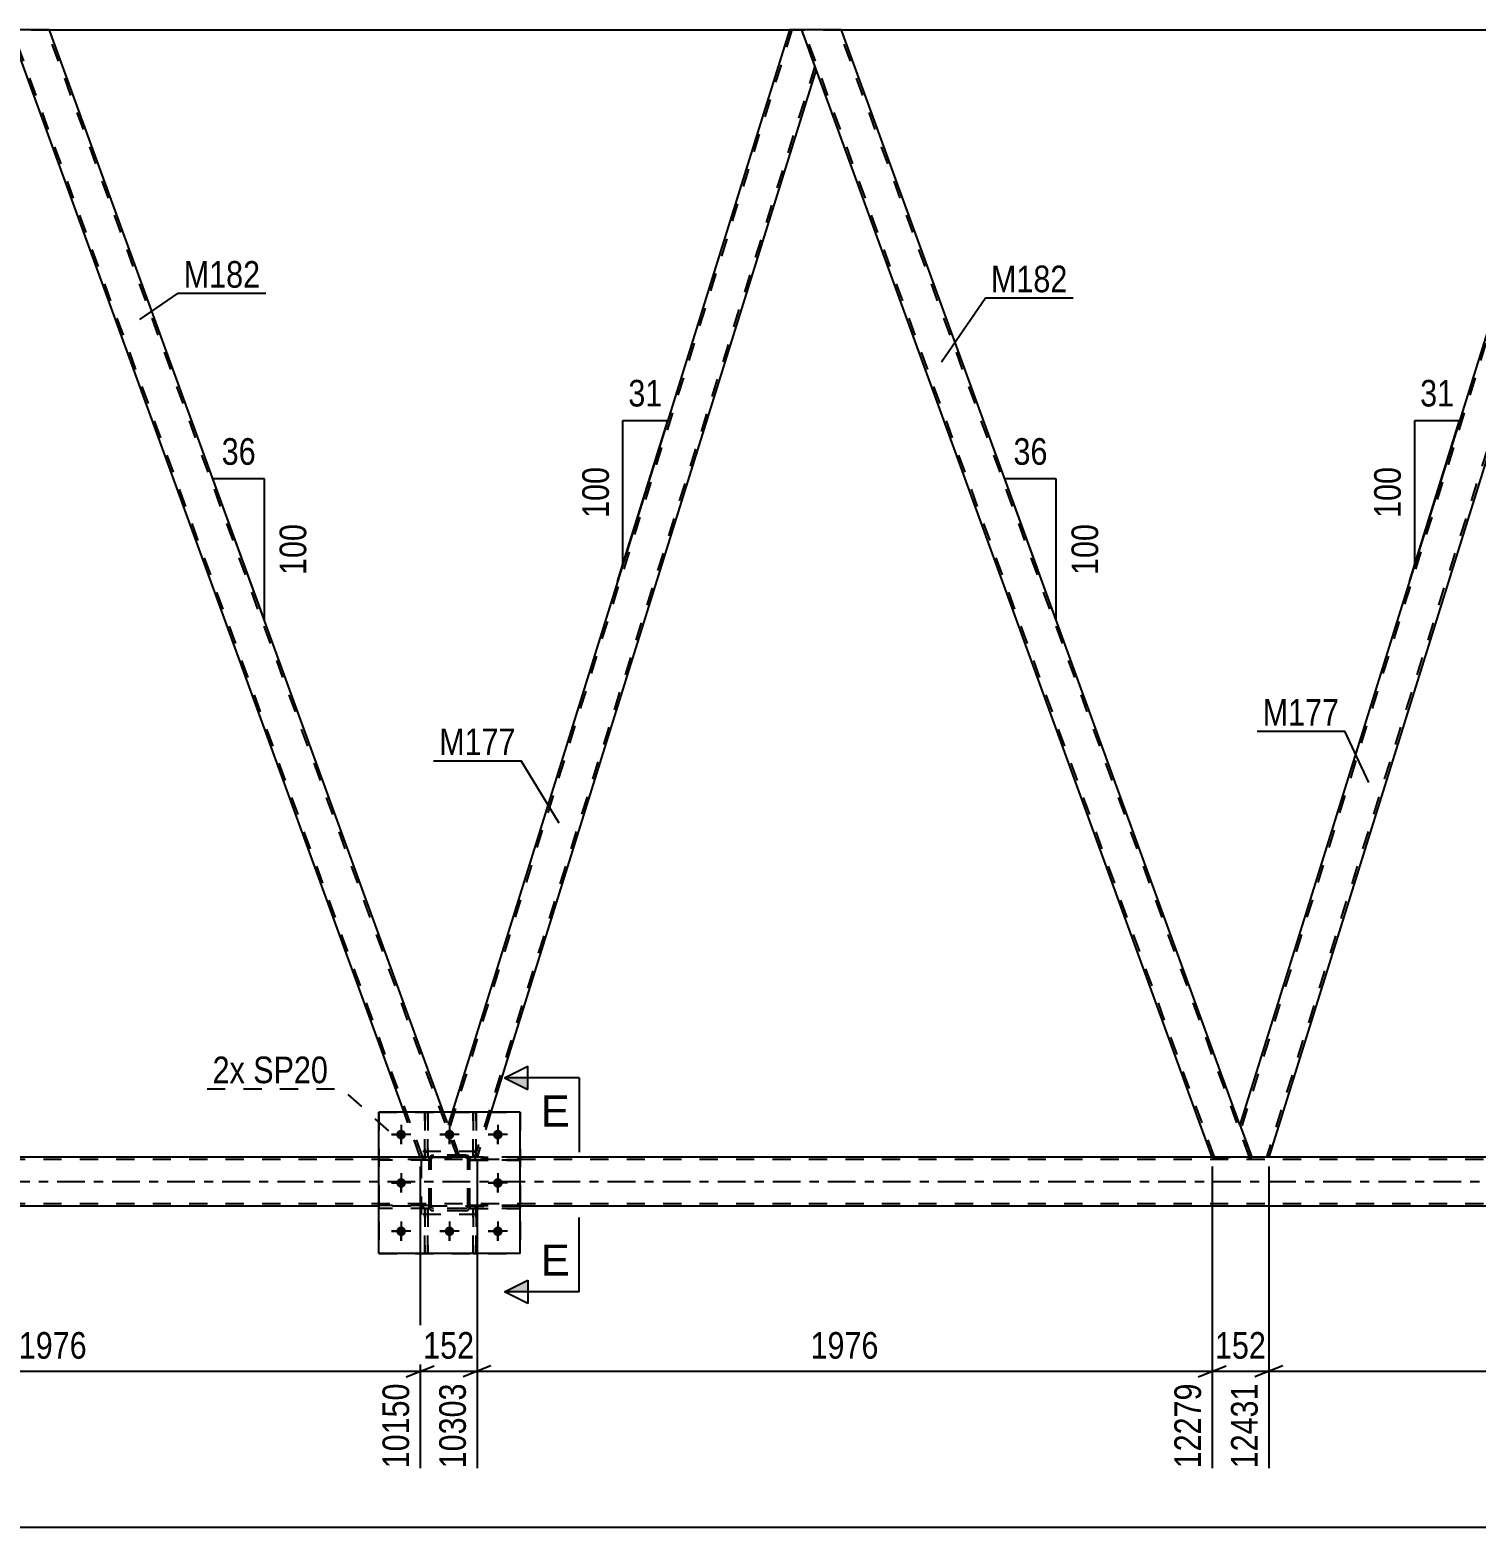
# Model space of a CAD drawing. Header units: millimetres. Extents: x 0 to 841, y 0 to 594.
# Drawn here: x 459.7 to 615.1, y 281.1 to 442.2 of the extents above; entities that cross this region are included whole.
import ezdxf

# ---------------------------------------------------------------- set-up
doc = ezdxf.new("R2010")
doc.units = ezdxf.units.MM
doc.linetypes.add('DXK_LINE_DOT2', pattern=[3.9198, 1.9599, -1.9599])
doc.linetypes.add('DXK_LINE_DOT3', pattern=[5.9187, 2.979, -0.9799, 0.9799, -0.9799])
doc.styles.add('Arial', font='ARIAL.TTF', dxfattribs={"height": 0.2})
doc.styles.add('Arial Narrow', font='ARIALN.TTF', dxfattribs={"height": 0.2})

# ---------------------------------------------------------------- blocks, each defined once
blk = doc.blocks.new('Bolt-103655217-4125 - 3748')
at = {"color": 1, "linetype": 'Continuous'}
for p, q in [((499.56, 324.39), (499.56, 323.7)), ((504.76, 324.39), (504.76, 323.7)), ((509.96, 324.39), (509.96, 323.7)), ((498.52, 323.35), (499.22, 323.35)), ((499.56, 322.31), (499.56, 323)), ((500.6, 323.35), (499.91, 323.35)), ((503.72, 323.35), (504.42, 323.35)), ((504.76, 322.31), (504.76, 323)), ((505.8, 323.35), (505.11, 323.35)), ((508.92, 323.35), (509.62, 323.35)), ((509.96, 322.31), (509.96, 323)), ((511, 323.35), (510.31, 323.35)), ((499.56, 319.19), (499.56, 318.5)), ((509.96, 319.19), (509.96, 318.5)), ((498.52, 318.15), (499.22, 318.15)), ((499.56, 317.11), (499.56, 317.8)), ((500.6, 318.15), (499.91, 318.15)), ((508.92, 318.15), (509.62, 318.15)), ((509.96, 317.11), (509.96, 317.8)), ((511, 318.15), (510.31, 318.15)), ((499.56, 313.99), (499.56, 313.3)), ((504.76, 313.99), (504.76, 313.3)), ((509.96, 313.99), (509.96, 313.3)), ((498.52, 312.95), (499.22, 312.95)), ((499.56, 311.91), (499.56, 312.6)), ((500.6, 312.95), (499.91, 312.95)), ((503.72, 312.95), (504.42, 312.95)), ((504.76, 311.91), (504.76, 312.6)), ((505.8, 312.95), (505.11, 312.95)), ((508.92, 312.95), (509.62, 312.95)), ((509.96, 311.91), (509.96, 312.6)), ((511, 312.95), (510.31, 312.95))]:
    blk.add_line(p, q, dxfattribs=at)
blk = doc.blocks.new('Part-103655217-4115 - 3748')
at = {"color": 7, "linetype": 'DXK_LINE_DOT2'}
for p, q in [((502.56, 320.67), (502.6, 320.86)), ((502.6, 320.86), (502.56, 320.67)), ((502.56, 315.63), (502.56, 320.67)), ((502.8, 320.67), (502.82, 320.76)), ((502.8, 315.63), (502.8, 320.67)), ((502.82, 320.76), (502.87, 320.84)), ((502.86, 321.12), (503.04, 321.15)), ((503.04, 321.15), (502.86, 321.12)), ((502.87, 320.84), (502.95, 320.89)), ((502.95, 320.89), (503.04, 320.91)), ((506.48, 321.15), (503.04, 321.15)), ((503.04, 320.91), (506.48, 320.91)), ((506.48, 321.15), (506.67, 321.12)), ((506.67, 321.12), (506.48, 321.15)), ((506.48, 320.91), (506.57, 320.89)), ((506.57, 320.89), (506.65, 320.84)), ((506.65, 320.84), (506.7, 320.76)), ((506.7, 320.76), (506.72, 320.67)), ((506.72, 315.63), (506.72, 320.67)), ((506.93, 320.86), (506.96, 320.67)), ((506.96, 320.67), (506.93, 320.86)), ((506.96, 315.63), (506.96, 320.67)), ((502.6, 315.45), (502.56, 315.63)), ((502.56, 315.63), (502.6, 315.45)), ((502.82, 315.54), (502.8, 315.63)), ((506.72, 315.63), (506.7, 315.54)), ((506.96, 315.63), (506.93, 315.45)), ((506.93, 315.45), (506.96, 315.63)), ((502.87, 315.46), (502.82, 315.54)), ((503.04, 315.15), (502.86, 315.19)), ((502.86, 315.19), (503.04, 315.15)), ((502.95, 315.41), (502.87, 315.46)), ((503.04, 315.39), (502.95, 315.41)), ((506.48, 315.39), (503.04, 315.39)), ((506.48, 315.15), (503.04, 315.15)), ((506.57, 315.41), (506.48, 315.39)), ((506.67, 315.19), (506.48, 315.15)), ((506.48, 315.15), (506.67, 315.19)), ((506.65, 315.46), (506.57, 315.41)), ((506.7, 315.54), (506.65, 315.46))]:
    blk.add_line(p, q, dxfattribs=at)
at = {"color": 7, "linetype": 'DXK_LINE_DOT3'}
blk.add_line((504.76, 318.15), (504.76, 318.15), dxfattribs=at)
at = {"color": 7, "linetype": 'DXK_LINE_DOT2'}
for centre, start, end in [((503.04, 320.67), 112.5, 157.5), ((503.04, 320.67), 112.5, 157.5), ((506.48, 320.67), 22.5, 67.5), ((506.48, 320.67), 22.5, 67.5), ((503.04, 315.63), 202.5, 247.5), ((503.04, 315.63), 202.5, 247.5), ((506.48, 315.63), 292.5, 337.5), ((506.48, 315.63), 292.5, 337.5)]:
    blk.add_arc(centre, 0.48, start, end, dxfattribs=at)
blk = doc.blocks.new('Part-103655217-4129 - 3748')
at = {"color": 2, "linetype": 'Continuous'}
blk.add_line((502.44, 325.75), (502.12, 325.75), dxfattribs=at)
at = {"color": 7, "linetype": 'DXK_LINE_DOT2'}
for p, q in [((502.12, 325.75), (502.12, 320.91)), ((502.44, 320.91), (502.44, 325.75)), ((502.12, 321.51), (502.44, 321.51)), ((502.12, 320.91), (502.44, 320.91))]:
    blk.add_line(p, q, dxfattribs=at)
blk = doc.blocks.new('Part-103655217-3957 - 3748')
at = {"color": 7, "linetype": 'DXK_LINE_DOT2'}
for p, q in [((502.12, 320.91), (502.12, 325.75)), ((502.12, 325.75), (502.44, 325.75)), ((502.44, 325.75), (502.44, 320.91)), ((502.12, 321.51), (502.44, 321.51)), ((502.44, 320.91), (502.12, 320.91))]:
    blk.add_line(p, q, dxfattribs=at)
blk = doc.blocks.new('Part-103655217-3962 - 3748')
at = {"color": 2, "linetype": 'Continuous'}
for p, q in [((512.36, 325.75), (497.16, 325.75)), ((497.16, 310.55), (497.16, 325.75)), ((512.36, 310.55), (512.36, 325.75)), ((512.36, 310.55), (497.16, 310.55))]:
    blk.add_line(p, q, dxfattribs=at)
blk = doc.blocks.new('Part-103655217-3967 - 3748')
at = {"color": 7, "linetype": 'DXK_LINE_DOT2'}
for p, q in [((776.64, 320.69), (95.62, 320.69)), ((512.36, 320.93), (497.16, 320.93)), ((776.64, 315.89), (95.62, 315.89)), ((512.36, 315.65), (497.16, 315.65))]:
    blk.add_line(p, q, dxfattribs=at)
at = {"color": 2, "linetype": 'Continuous'}
for p, q in [((497.16, 320.93), (256.96, 320.93)), ((667.43, 320.93), (512.36, 320.93)), ((497.16, 315.65), (256.96, 315.65)), ((667.43, 315.65), (512.36, 315.65))]:
    blk.add_line(p, q, dxfattribs=at)
at = {"color": 7, "linetype": 'DXK_LINE_DOT3'}
blk.add_line((95.62, 318.29), (776.64, 318.29), dxfattribs=at)
blk = doc.blocks.new('Part-103655217-3977 - 3748')
at = {"color": 7, "linetype": 'DXK_LINE_DOT2'}
for p, q in [((542.64, 442.16), (542.63, 442.16)), ((542.63, 442.16), (542.64, 442.16)), ((544.18, 437.91), (542.63, 442.16)), ((587.01, 320.93), (542.89, 442.16)), ((590.76, 320.93), (546.64, 442.16)), ((546.89, 442.16), (546.89, 442.15)), ((546.89, 442.15), (546.89, 442.16)), ((546.89, 442.16), (546.89, 442.16)), ((546.89, 442.16), (546.89, 442.16)), ((591.01, 320.93), (589.75, 324.41)), ((586.76, 320.93), (591.01, 320.93))]:
    blk.add_line(p, q, dxfattribs=at)
at = {"color": 2, "linetype": 'Continuous'}
for p, q in [((546.89, 442.16), (542.64, 442.16)), ((589.75, 324.41), (546.89, 442.15)), ((586.76, 320.93), (544.18, 437.91))]:
    blk.add_line(p, q, dxfattribs=at)
blk = doc.blocks.new('Part-103655217-3982 - 3748')
at = {"color": 7, "linetype": 'DXK_LINE_DOT2'}
for p, q in [((541.57, 442.16), (504.75, 324.04)), ((541.32, 442.15), (541.32, 442.16)), ((541.32, 442.16), (541.32, 442.15)), ((541.32, 442.16), (541.32, 442.16)), ((541.32, 442.16), (541.32, 442.16)), ((544.05, 438.28), (507.47, 320.93)), ((505.03, 325.75), (504.61, 324.41)), ((509.22, 325.75), (507.72, 320.93)), ((505.88, 320.93), (504.61, 324.41)), ((507.72, 320.93), (505.88, 320.93))]:
    blk.add_line(p, q, dxfattribs=at)
at = {"color": 2, "linetype": 'Continuous'}
for p, q in [((541.32, 442.15), (505.03, 325.75)), ((542.63, 442.16), (541.32, 442.16)), ((544.18, 437.91), (542.63, 442.16)), ((544.18, 437.91), (509.22, 325.75))]:
    blk.add_line(p, q, dxfattribs=at)
blk = doc.blocks.new('Part-103655217-3988 - 3748')
at = {"color": 7, "linetype": 'DXK_LINE_DOT2'}
for p, q in [((461.76, 442.15), (456.18, 442.15)), ((546.89, 442.15), (541.32, 442.15))]:
    blk.add_line(p, q, dxfattribs=at)
at = {"color": 2, "linetype": 'Continuous'}
for p, q in [((541.32, 442.15), (461.76, 442.15)), ((626.45, 442.15), (546.89, 442.15))]:
    blk.add_line(p, q, dxfattribs=at)
blk = doc.blocks.new('Part-103655217-4167 - 3748')
at = {"color": 7, "linetype": 'DXK_LINE_DOT2'}
for p, q in [((506.96, 320.59), (506.96, 320.91)), ((506.96, 320.91), (512.36, 320.91)), ((512.36, 320.59), (506.96, 320.59)), ((507.56, 320.59), (507.56, 320.91)), ((512.36, 320.91), (512.36, 320.59))]:
    blk.add_line(p, q, dxfattribs=at)
blk = doc.blocks.new('Part-103655217-4009 - 3748')
at = {"color": 7, "linetype": 'DXK_LINE_DOT2'}
for p, q in [((502.56, 315.71), (497.16, 315.71)), ((497.16, 315.71), (497.16, 315.39)), ((501.96, 315.39), (501.96, 315.71)), ((502.56, 315.39), (502.56, 315.71)), ((502.56, 315.39), (497.16, 315.39))]:
    blk.add_line(p, q, dxfattribs=at)
blk = doc.blocks.new('Part-103655217-4035 - 3748')
at = {"color": 7, "linetype": 'DXK_LINE_DOT2'}
for p, q in [((497.16, 325.75), (512.36, 325.75)), ((497.16, 325.75), (497.16, 310.55)), ((512.36, 325.75), (512.36, 310.55)), ((497.16, 310.55), (512.36, 310.55))]:
    blk.add_line(p, q, dxfattribs=at)
blk = doc.blocks.new('Part-103655217-4121 - 3748')
at = {"color": 7, "linetype": 'DXK_LINE_DOT2'}
for p, q in [((502.12, 310.55), (502.12, 315.39)), ((502.12, 315.39), (502.44, 315.39)), ((502.12, 314.79), (502.44, 314.79)), ((502.44, 315.39), (502.44, 310.55)), ((502.44, 310.55), (502.12, 310.55))]:
    blk.add_line(p, q, dxfattribs=at)
blk = doc.blocks.new('Part-103655217-4047 - 3748')
at = {"color": 7, "linetype": 'DXK_LINE_DOT2'}
for p, q in [((502.56, 320.91), (497.16, 320.91)), ((497.16, 320.91), (497.16, 320.59)), ((502.56, 320.59), (497.16, 320.59)), ((501.96, 320.59), (501.96, 320.91)), ((502.56, 320.59), (502.56, 320.91))]:
    blk.add_line(p, q, dxfattribs=at)
blk = doc.blocks.new('Part-103655217-4050 - 3748')
at = {"color": 7, "linetype": 'DXK_LINE_DOT2'}
for p, q in [((512.36, 315.71), (506.96, 315.71)), ((506.96, 315.71), (506.96, 315.39)), ((507.56, 315.39), (507.56, 315.71)), ((512.36, 315.39), (512.36, 315.71)), ((506.96, 315.39), (512.36, 315.39))]:
    blk.add_line(p, q, dxfattribs=at)
blk = doc.blocks.new('Part-103655217-4053 - 3748')
at = {"color": 7, "linetype": 'DXK_LINE_DOT2'}
for p, q in [((512.36, 320.91), (506.96, 320.91)), ((506.96, 320.91), (506.96, 320.59)), ((506.96, 320.59), (512.36, 320.59)), ((507.56, 320.59), (507.56, 320.91)), ((512.36, 320.59), (512.36, 320.91))]:
    blk.add_line(p, q, dxfattribs=at)
blk = doc.blocks.new('Part-103655217-4070 - 3748')
at = {"color": 2, "linetype": 'Continuous'}
for p, q in [((461.75, 442.16), (457.5, 442.16)), ((504.13, 325.75), (461.76, 442.15)), ((499.87, 325.75), (459.05, 437.91))]:
    blk.add_line(p, q, dxfattribs=at)
at = {"color": 7, "linetype": 'DXK_LINE_DOT2'}
for p, q in [((457.5, 442.16), (457.5, 442.16)), ((457.5, 442.16), (457.5, 442.16)), ((459.05, 437.91), (457.5, 442.16)), ((501.88, 320.93), (457.76, 442.16)), ((505.62, 320.93), (461.5, 442.16)), ((461.75, 442.16), (461.76, 442.16)), ((461.76, 442.16), (461.75, 442.16)), ((461.76, 442.16), (461.76, 442.15)), ((461.76, 442.15), (461.76, 442.16)), ((501.62, 320.93), (499.87, 325.75)), ((505.88, 320.93), (504.13, 325.75)), ((505.88, 320.93), (501.62, 320.93))]:
    blk.add_line(p, q, dxfattribs=at)
blk = doc.blocks.new('Part-103655217-4075 - 3748')
at = {"color": 2, "linetype": 'Continuous'}
for p, q in [((626.45, 442.15), (589.75, 324.41)), ((627.77, 442.16), (626.46, 442.16)), ((629.32, 437.91), (627.77, 442.16)), ((629.32, 437.91), (592.85, 320.93)), ((589.75, 324.41), (591.01, 320.93))]:
    blk.add_line(p, q, dxfattribs=at)
at = {"color": 7, "linetype": 'DXK_LINE_DOT2'}
for p, q in [((626.7, 442.16), (589.88, 324.04)), ((626.45, 442.15), (626.45, 442.16)), ((626.45, 442.16), (626.45, 442.15)), ((626.45, 442.16), (626.46, 442.16)), ((626.46, 442.16), (626.45, 442.16)), ((629.18, 438.28), (592.6, 320.93)), ((592.85, 320.93), (591.01, 320.93))]:
    blk.add_line(p, q, dxfattribs=at)
blk = doc.blocks.new('Part-103655217-4195 - 3748')
at = {"color": 7, "linetype": 'DXK_LINE_DOT2'}
for p, q in [((507.32, 320.91), (507.32, 325.75)), ((507.32, 325.75), (507.64, 325.75)), ((507.64, 325.75), (507.64, 320.91)), ((507.32, 321.51), (507.64, 321.51)), ((507.64, 320.91), (507.32, 320.91))]:
    blk.add_line(p, q, dxfattribs=at)
blk = doc.blocks.new('Part-103655217-4100 - 3748')
at = {"color": 7, "linetype": 'DXK_LINE_DOT2'}
for p, q in [((507.32, 310.55), (507.32, 315.39)), ((507.32, 315.39), (507.64, 315.39)), ((507.32, 314.79), (507.64, 314.79)), ((507.64, 315.39), (507.64, 310.55)), ((507.64, 310.55), (507.32, 310.55))]:
    blk.add_line(p, q, dxfattribs=at)
blk = doc.blocks.new('Part-103655217-4114 - 3748')
at = {"color": 7, "linetype": 'DXK_LINE_DOT2'}
for p, q in [((507.76, 321.55), (501.76, 321.55)), ((501.76, 314.75), (501.76, 321.55)), ((507.76, 314.75), (507.76, 321.55)), ((507.76, 314.75), (501.76, 314.75))]:
    blk.add_line(p, q, dxfattribs=at)
blk = doc.blocks.new('Part-103655217-4130 - 3748')
at = {"color": 7, "linetype": 'DXK_LINE_DOT2'}
for p, q in [((502.56, 315.71), (497.16, 315.71)), ((497.16, 315.39), (497.16, 315.71)), ((501.96, 315.39), (501.96, 315.71)), ((502.56, 315.71), (502.56, 315.39)), ((502.56, 315.39), (497.16, 315.39))]:
    blk.add_line(p, q, dxfattribs=at)
blk = doc.blocks.new('Part-103655217-4131 - 3748')
at = {"color": 7, "linetype": 'DXK_LINE_DOT2'}
for p, q in [((502.56, 320.91), (497.16, 320.91)), ((497.16, 320.59), (497.16, 320.91)), ((502.56, 320.59), (497.16, 320.59)), ((501.96, 320.59), (501.96, 320.91)), ((502.56, 320.91), (502.56, 320.59))]:
    blk.add_line(p, q, dxfattribs=at)
blk = doc.blocks.new('Part-103655217-4132 - 3748')
at = {"color": 7, "linetype": 'DXK_LINE_DOT2'}
for p, q in [((506.96, 315.39), (506.96, 315.71)), ((506.96, 315.71), (512.36, 315.71)), ((507.56, 315.39), (507.56, 315.71)), ((512.36, 315.71), (512.36, 315.39)), ((512.36, 315.39), (506.96, 315.39))]:
    blk.add_line(p, q, dxfattribs=at)
blk = doc.blocks.new('Part-103655217-4133 - 3748')
at = {"color": 7, "linetype": 'DXK_LINE_DOT2'}
for p, q in [((502.56, 320.67), (502.6, 320.86)), ((502.6, 320.86), (502.56, 320.67)), ((502.56, 315.63), (502.56, 320.67)), ((502.8, 320.67), (502.82, 320.76)), ((502.8, 315.63), (502.8, 320.67)), ((502.82, 320.76), (502.87, 320.84)), ((502.86, 321.12), (503.04, 321.15)), ((503.04, 321.15), (502.86, 321.12)), ((502.87, 320.84), (502.95, 320.89)), ((502.95, 320.89), (503.04, 320.91)), ((506.48, 321.15), (503.04, 321.15)), ((503.04, 320.91), (506.48, 320.91)), ((506.48, 321.15), (506.67, 321.12)), ((506.67, 321.12), (506.48, 321.15)), ((506.48, 320.91), (506.57, 320.89)), ((506.57, 320.89), (506.65, 320.84)), ((506.65, 320.84), (506.7, 320.76)), ((506.7, 320.76), (506.72, 320.67)), ((506.72, 315.63), (506.72, 320.67)), ((506.93, 320.86), (506.96, 320.67)), ((506.96, 320.67), (506.93, 320.86)), ((506.96, 315.63), (506.96, 320.67)), ((502.6, 315.45), (502.56, 315.63)), ((502.56, 315.63), (502.6, 315.45)), ((502.82, 315.54), (502.8, 315.63)), ((506.72, 315.63), (506.7, 315.54)), ((506.96, 315.63), (506.93, 315.45)), ((506.93, 315.45), (506.96, 315.63)), ((502.87, 315.46), (502.82, 315.54)), ((503.04, 315.15), (502.86, 315.19)), ((502.86, 315.19), (503.04, 315.15)), ((502.95, 315.41), (502.87, 315.46)), ((503.04, 315.39), (502.95, 315.41)), ((506.48, 315.39), (503.04, 315.39)), ((506.48, 315.15), (503.04, 315.15)), ((506.57, 315.41), (506.48, 315.39)), ((506.67, 315.19), (506.48, 315.15)), ((506.48, 315.15), (506.67, 315.19)), ((506.65, 315.46), (506.57, 315.41)), ((506.7, 315.54), (506.65, 315.46))]:
    blk.add_line(p, q, dxfattribs=at)
at = {"color": 7, "linetype": 'DXK_LINE_DOT3'}
blk.add_line((504.76, 318.15), (504.76, 318.15), dxfattribs=at)
at = {"color": 7, "linetype": 'DXK_LINE_DOT2'}
for centre, start, end in [((503.04, 320.67), 112.5, 157.5), ((503.04, 320.67), 112.5, 157.5), ((506.48, 320.67), 22.5, 67.5), ((506.48, 320.67), 22.5, 67.5), ((503.04, 315.63), 202.5, 247.5), ((503.04, 315.63), 202.5, 247.5), ((506.48, 315.63), 292.5, 337.5), ((506.48, 315.63), 292.5, 337.5)]:
    blk.add_arc(centre, 0.48, start, end, dxfattribs=at)
blk = doc.blocks.new('Part-103655217-4140 - 3748')
at = {"color": 7, "linetype": 'DXK_LINE_DOT2'}
for p, q in [((507.64, 315.39), (507.32, 315.39)), ((507.32, 315.39), (507.32, 310.55)), ((507.32, 314.79), (507.64, 314.79)), ((507.64, 310.55), (507.64, 315.39)), ((507.32, 310.55), (507.64, 310.55))]:
    blk.add_line(p, q, dxfattribs=at)
blk = doc.blocks.new('Part-103655217-4164 - 3748')
at = {"color": 2, "linetype": 'Continuous'}
blk.add_line((507.64, 325.75), (507.32, 325.75), dxfattribs=at)
at = {"color": 7, "linetype": 'DXK_LINE_DOT2'}
for p, q in [((507.32, 325.75), (507.32, 320.91)), ((507.64, 320.91), (507.64, 325.75)), ((507.32, 321.51), (507.64, 321.51)), ((507.32, 320.91), (507.64, 320.91))]:
    blk.add_line(p, q, dxfattribs=at)
blk = doc.blocks.new('Part-103655217-4168 - 3748')
at = {"color": 7, "linetype": 'DXK_LINE_DOT2'}
for p, q in [((507.76, 321.55), (501.76, 321.55)), ((501.76, 314.75), (501.76, 321.55)), ((507.76, 314.75), (507.76, 321.55)), ((507.76, 314.75), (501.76, 314.75))]:
    blk.add_line(p, q, dxfattribs=at)
blk = doc.blocks.new('Part-103655217-4183 - 3748')
at = {"color": 7, "linetype": 'DXK_LINE_DOT2'}
for p, q in [((502.44, 315.39), (502.12, 315.39)), ((502.12, 315.39), (502.12, 310.55)), ((502.12, 314.79), (502.44, 314.79)), ((502.44, 310.55), (502.44, 315.39)), ((502.12, 310.55), (502.44, 310.55))]:
    blk.add_line(p, q, dxfattribs=at)
blk = doc.blocks.new('Bolt-103655217-4192 - 3748')
at = {"linetype": 'Continuous'}
for points in [[(500.08, 323.35, -1), (499.04, 323.35, -1)], [(505.28, 323.35, -1), (504.24, 323.35, -1)], [(510.48, 323.35, -1), (509.44, 323.35, -1)], [(500.08, 318.15, -1), (499.04, 318.15, -1)], [(510.48, 318.15, -1), (509.44, 318.15, -1)], [(500.08, 312.95, -1), (499.04, 312.95, -1)], [(505.28, 312.95, -1), (504.24, 312.95, -1)], [(510.48, 312.95, -1), (509.44, 312.95, -1)]]:
    blk.add_hatch(color=1, dxfattribs=at).paths.add_polyline_path(points)
at = {"color": 1, "linetype": 'Continuous'}
for p, q in [((499.56, 324.39), (499.56, 322.31)), ((504.76, 324.39), (504.76, 322.31)), ((509.96, 324.39), (509.96, 322.31)), ((500.6, 323.35), (498.52, 323.35)), ((505.8, 323.35), (503.72, 323.35)), ((511, 323.35), (508.92, 323.35)), ((499.56, 319.19), (499.56, 317.11)), ((509.96, 319.19), (509.96, 317.11)), ((500.6, 318.15), (498.52, 318.15)), ((511, 318.15), (508.92, 318.15)), ((499.56, 313.99), (499.56, 311.91)), ((504.76, 313.99), (504.76, 311.91)), ((509.96, 313.99), (509.96, 311.91)), ((500.6, 312.95), (498.52, 312.95)), ((505.8, 312.95), (503.72, 312.95)), ((511, 312.95), (508.92, 312.95))]:
    blk.add_line(p, q, dxfattribs=at)
blk = doc.blocks.new('StraightDimension-103655217-4415 - 3748')
at = {"color": 7, "linetype": 'Continuous'}
for p, q in [((586.76, 319.93), (586.76, 287.46)), ((592.85, 319.93), (592.85, 287.46)), ((585.26, 297.3), (588.26, 298.5)), ((586.76, 297.9), (592.85, 297.9)), ((594.35, 298.5), (591.35, 297.3))]:
    blk.add_line(p, q, dxfattribs=at)
at = {"color": 0}
blk.add_wipeout([(593.15, 298.65), (593.15, 302.85), (586.46, 302.85), (586.46, 298.65)], dxfattribs=at)
at = {"color": 0, "linetype": 'Continuous'}
blk.add_wipeout([(592.25, 297.2), (588.05, 297.2), (588.05, 286.86), (592.25, 286.86)], dxfattribs=at)
at = {"color": 3, "style": 'Arial Narrow'}
blk.add_text('152', height=2.863, dxfattribs=at).set_placement((587.06, 299.25))
at = {"color": 3, "linetype": 'Continuous', "style": 'Arial Narrow'}
blk.add_text('12431', height=2.863, rotation=90.0002, dxfattribs=at).set_placement((591.65, 287.46))
blk = doc.blocks.new('AngleDimension-103655217-12281 - 3748')
at = {"color": 7, "linetype": 'Continuous'}
for p, q in [((567.98, 384.22), (564.46, 393.89)), ((570, 393.89), (564.46, 393.89)), ((570, 378.67), (564.46, 393.89)), ((570, 378.67), (570, 393.89))]:
    blk.add_line(p, q, dxfattribs=at)
at = {"color": 0}
for points in [[(569.66, 394.79), (569.66, 398.99), (564.8, 398.99), (564.8, 394.79)], [(575.1, 389.63), (570.9, 389.63), (570.9, 382.94), (575.1, 382.94)]]:
    blk.add_wipeout(points, dxfattribs=at)
at = {"color": 3, "style": 'Arial Narrow'}
blk.add_text('36', height=2.863, dxfattribs=at).set_placement((565.4, 395.39))
blk.add_text('100', height=2.863, rotation=90.0002, dxfattribs=at).set_placement((574.5, 383.54))
blk = doc.blocks.new('AngleDimension-103655217-12267 - 3748')
at = {"color": 7, "linetype": 'Continuous'}
for p, q in [((482.84, 384.22), (479.32, 393.89)), ((484.86, 393.89), (479.32, 393.89)), ((484.86, 378.67), (479.32, 393.89)), ((484.86, 378.67), (484.86, 393.89))]:
    blk.add_line(p, q, dxfattribs=at)
at = {"color": 0}
for points in [[(484.52, 394.79), (484.52, 398.99), (479.67, 398.99), (479.67, 394.79)], [(489.96, 389.62), (485.76, 389.62), (485.76, 382.94), (489.96, 382.94)]]:
    blk.add_wipeout(points, dxfattribs=at)
at = {"color": 3, "style": 'Arial Narrow'}
blk.add_text('36', height=2.863, dxfattribs=at).set_placement((480.27, 395.39))
blk.add_text('100', height=2.863, rotation=90.0002, dxfattribs=at).set_placement((489.36, 383.54))
blk = doc.blocks.new('StraightDimension-103655217-4358 - 3748')
at = {"color": 7, "linetype": 'Continuous'}
for p, q in [((422.59, 319.93), (422.59, 289.29)), ((501.62, 319.93), (501.62, 287.46)), ((424.09, 298.5), (421.09, 297.3)), ((422.59, 297.9), (501.62, 297.9)), ((500.12, 297.3), (503.12, 298.5))]:
    blk.add_line(p, q, dxfattribs=at)
at = {"color": 0}
blk.add_wipeout([(466.36, 298.65), (466.36, 302.85), (457.85, 302.85), (457.85, 298.65)], dxfattribs=at)
at = {"color": 0, "linetype": 'Continuous'}
blk.add_wipeout([(501.02, 297.2), (496.82, 297.2), (496.82, 286.86), (501.02, 286.86)], dxfattribs=at)
at = {"color": 3, "style": 'Arial Narrow'}
blk.add_text('1976', height=2.863, dxfattribs=at).set_placement((458.45, 299.25))
at = {"color": 3, "linetype": 'Continuous', "style": 'Arial Narrow'}
blk.add_text('10150', height=2.863, rotation=90.0002, dxfattribs=at).set_placement((500.42, 287.46))
blk = doc.blocks.new('StraightDimension-103655217-4377 - 3748')
at = {"color": 7, "linetype": 'Continuous'}
for p, q in [((501.62, 319.93), (501.62, 287.46)), ((507.72, 319.93), (507.72, 287.46)), ((500.12, 297.3), (503.12, 298.5)), ((501.62, 297.9), (507.72, 297.9)), ((509.22, 298.5), (506.22, 297.3))]:
    blk.add_line(p, q, dxfattribs=at)
at = {"color": 0}
blk.add_wipeout([(508.01, 298.65), (508.01, 302.85), (501.33, 302.85), (501.33, 298.65)], dxfattribs=at)
at = {"color": 0, "linetype": 'Continuous'}
blk.add_wipeout([(507.12, 297.2), (502.92, 297.2), (502.92, 286.86), (507.12, 286.86)], dxfattribs=at)
at = {"color": 3, "style": 'Arial Narrow'}
blk.add_text('152', height=2.863, dxfattribs=at).set_placement((501.93, 299.25))
at = {"color": 3, "linetype": 'Continuous', "style": 'Arial Narrow'}
blk.add_text('10303', height=2.863, rotation=90.0002, dxfattribs=at).set_placement((506.52, 287.46))
blk = doc.blocks.new('StraightDimension-103655217-4396 - 3748')
at = {"color": 7, "linetype": 'Continuous'}
for p, q in [((507.72, 319.93), (507.72, 287.46)), ((586.76, 319.93), (586.76, 287.46)), ((509.22, 298.5), (506.22, 297.3)), ((507.72, 297.9), (586.76, 297.9)), ((585.26, 297.3), (588.26, 298.5))]:
    blk.add_line(p, q, dxfattribs=at)
at = {"color": 0}
blk.add_wipeout([(551.5, 298.65), (551.5, 302.85), (542.98, 302.85), (542.98, 298.65)], dxfattribs=at)
at = {"color": 0, "linetype": 'Continuous'}
blk.add_wipeout([(586.16, 297.2), (581.96, 297.2), (581.96, 286.86), (586.16, 286.86)], dxfattribs=at)
at = {"color": 3, "style": 'Arial Narrow'}
blk.add_text('1976', height=2.863, dxfattribs=at).set_placement((543.58, 299.25))
at = {"color": 3, "linetype": 'Continuous', "style": 'Arial Narrow'}
blk.add_text('12279', height=2.863, rotation=90.0002, dxfattribs=at).set_placement((585.56, 287.46))
blk = doc.blocks.new('StraightDimension-103655217-4434 - 3748')
at = {"color": 7, "linetype": 'Continuous'}
for p, q in [((592.85, 319.93), (592.85, 287.46)), ((671.89, 319.93), (671.89, 287.46)), ((594.35, 298.5), (591.35, 297.3)), ((592.85, 297.9), (671.89, 297.9)), ((670.39, 297.3), (673.39, 298.5))]:
    blk.add_line(p, q, dxfattribs=at)
at = {"color": 0}
blk.add_wipeout([(636.63, 298.65), (636.63, 302.85), (628.12, 302.85), (628.12, 298.65)], dxfattribs=at)
at = {"color": 0, "linetype": 'Continuous'}
blk.add_wipeout([(671.29, 297.2), (667.09, 297.2), (667.09, 286.86), (671.29, 286.86)], dxfattribs=at)
at = {"color": 3, "style": 'Arial Narrow'}
blk.add_text('1976', height=2.863, dxfattribs=at).set_placement((628.72, 299.25))
at = {"color": 3, "linetype": 'Continuous', "style": 'Arial Narrow'}
blk.add_text('14407', height=2.863, rotation=90.0002, dxfattribs=at).set_placement((670.69, 287.46))
blk = doc.blocks.new('StraightDimension-103655217-4535 - 3748')
at = {"color": 7, "linetype": 'Continuous'}
blk.add_line((49.4, 281.14), (793.26, 281.14), dxfattribs=at)
blk = doc.blocks.new('AngleDimension-103655217-11179 - 3748')
at = {"color": 7, "linetype": 'Continuous'}
for p, q in [((523.4, 400.16), (528.23, 400.16)), ((523.4, 384.69), (528.23, 400.16)), ((523.4, 384.69), (523.4, 400.16)), ((522.83, 382.85), (523.4, 384.69))]:
    blk.add_line(p, q, dxfattribs=at)
at = {"color": 0}
for points in [[(528.24, 401.06), (528.24, 405.26), (523.39, 405.26), (523.39, 401.06)], [(522.5, 395.77), (518.3, 395.77), (518.3, 389.08), (522.5, 389.08)]]:
    blk.add_wipeout(points, dxfattribs=at)
at = {"color": 3, "style": 'Arial Narrow'}
blk.add_text('31', height=2.863, dxfattribs=at).set_placement((523.99, 401.66))
blk.add_text('100', height=2.863, rotation=90.0002, dxfattribs=at).set_placement((521.9, 389.68))
blk = doc.blocks.new('AngleDimension-103655217-11193 - 3748')
at = {"color": 7, "linetype": 'Continuous'}
for p, q in [((608.54, 400.16), (613.36, 400.16)), ((608.54, 384.69), (613.36, 400.16)), ((608.54, 384.69), (608.54, 400.16)), ((607.96, 382.85), (608.54, 384.69))]:
    blk.add_line(p, q, dxfattribs=at)
at = {"color": 0}
for points in [[(613.38, 401.06), (613.38, 405.26), (608.52, 405.26), (608.52, 401.06)], [(607.64, 395.77), (603.44, 395.77), (603.44, 389.08), (607.64, 389.08)]]:
    blk.add_wipeout(points, dxfattribs=at)
at = {"color": 3, "style": 'Arial Narrow'}
blk.add_text('31', height=2.863, dxfattribs=at).set_placement((609.12, 401.66))
blk.add_text('100', height=2.863, rotation=90.0002, dxfattribs=at).set_placement((607.04, 389.68))
blk = doc.blocks.new('MarkSet-103655217-12366 - 3748')
at = {"color": 30, "linetype": 'DXK_LINE_DOT2'}
blk.add_line((498.24, 323.75), (493.2, 328.28), dxfattribs=at)
at = {"color": 0}
for points in [[(482.76, 328.88), (482.76, 331.88), (479.29, 331.88), (479.29, 328.88)], [(491.7, 328.88), (491.7, 331.88), (483.66, 331.88), (483.66, 328.88)]]:
    blk.add_wipeout(points, dxfattribs=at)
for points in [[(482.76, 328.88), (482.76, 331.88), (479.29, 331.88), (479.29, 328.88)], [(491.7, 328.88), (491.7, 331.88), (483.66, 331.88), (483.66, 328.88)]]:
    blk.add_wipeout(points, dxfattribs=at)
at = {"color": 30, "linetype": 'DXK_LINE_DOT2'}
blk.add_line((478.69, 328.28), (493.2, 328.28), dxfattribs=at)
at = {"color": 3, "style": 'Arial Narrow'}
for s, p in [('2x', (479.29, 328.88)), ('SP20', (483.66, 328.88))]:
    blk.add_text(s, height=2.863, dxfattribs=at).set_placement(p)
blk = doc.blocks.new('Mark-103655217-3973 - 3748')
at = {"color": 0}
blk.add_wipeout([(571.21, 413.95), (571.21, 416.95), (562.98, 416.95), (562.98, 413.95)], dxfattribs=at)
blk.add_wipeout([(571.21, 413.95), (571.21, 416.95), (562.98, 416.95), (562.98, 413.95)], dxfattribs=at)
at = {"color": 30, "linetype": 'Continuous'}
for p, q in [((557.65, 406.48), (562.38, 413.35)), ((562.38, 413.35), (571.81, 413.35))]:
    blk.add_line(p, q, dxfattribs=at)
at = {"color": 3, "style": 'Arial Narrow'}
blk.add_text('M182', height=2.863, dxfattribs=at).set_placement((562.98, 413.95))
blk = doc.blocks.new('Mark-103655217-3978 - 3748')
at = {"color": 0}
blk.add_wipeout([(511.87, 364.16), (511.87, 367.16), (503.65, 367.16), (503.65, 364.16)], dxfattribs=at)
blk.add_wipeout([(511.87, 364.16), (511.87, 367.16), (503.65, 367.16), (503.65, 364.16)], dxfattribs=at)
at = {"color": 30, "linetype": 'Continuous'}
for p in [(503.05, 363.56), (516.55, 356.85)]:
    blk.add_line(p, (512.47, 363.56), dxfattribs=at)
at = {"color": 3, "style": 'Arial Narrow'}
blk.add_text('M177', height=2.863, dxfattribs=at).set_placement((503.65, 364.16))
blk = doc.blocks.new('Mark-103655217-4066 - 3748')
at = {"color": 0}
blk.add_wipeout([(484.41, 414.44), (484.41, 417.44), (476.19, 417.44), (476.19, 414.44)], dxfattribs=at)
blk.add_wipeout([(484.41, 414.44), (484.41, 417.44), (476.19, 417.44), (476.19, 414.44)], dxfattribs=at)
at = {"color": 30, "linetype": 'Continuous'}
for p, q in [((471.46, 411.01), (475.59, 413.84)), ((475.59, 413.84), (485.01, 413.84))]:
    blk.add_line(p, q, dxfattribs=at)
at = {"color": 3, "style": 'Arial Narrow'}
blk.add_text('M182', height=2.863, dxfattribs=at).set_placement((476.19, 414.44))
blk = doc.blocks.new('Mark-103655217-4071 - 3748')
at = {"color": 0}
blk.add_wipeout([(600.41, 367.33), (600.41, 370.33), (592.19, 370.33), (592.19, 367.33)], dxfattribs=at)
blk.add_wipeout([(600.41, 367.33), (600.41, 370.33), (592.19, 370.33), (592.19, 367.33)], dxfattribs=at)
at = {"color": 30, "linetype": 'Continuous'}
for p in [(591.59, 366.73), (603.6, 361.21)]:
    blk.add_line(p, (601.01, 366.73), dxfattribs=at)
at = {"color": 3, "style": 'Arial Narrow'}
blk.add_text('M177', height=2.863, dxfattribs=at).set_placement((592.19, 367.33))
blk = doc.blocks.new('SectionMark-103655217-5332 - 3748')
at = {"linetype": 'Continuous'}
for points in [[(513.19, 329.47), (513.19, 328.22), (510.69, 329.47)], [(513.19, 307.69), (513.19, 306.44), (510.69, 306.44)]]:
    blk.add_hatch(color=6, dxfattribs=at).paths.add_polyline_path(points)
at = {"color": 6, "linetype": 'Continuous'}
for p, q in [((510.69, 329.47), (513.19, 330.72)), ((513.19, 328.22), (513.19, 330.72)), ((518.69, 329.47), (510.69, 329.47)), ((510.69, 329.47), (513.19, 328.22)), ((518.69, 329.47), (518.69, 321.47)), ((518.69, 306.44), (518.69, 314.44)), ((510.69, 306.44), (513.19, 307.69)), ((513.19, 307.69), (513.19, 305.19)), ((518.69, 306.44), (510.69, 306.44)), ((513.19, 305.19), (510.69, 306.44))]:
    blk.add_line(p, q, dxfattribs=at)
at = {"color": 0, "linetype": 'Continuous'}
for points in [[(517.69, 324.22), (517.69, 327.72), (514.58, 327.72), (514.58, 324.22)], [(517.69, 308.19), (517.69, 311.69), (514.58, 311.69), (514.58, 308.19)]]:
    blk.add_wipeout(points, dxfattribs=at)
at = {"color": 3, "linetype": 'Continuous', "style": 'Arial'}
for p in [(514.58, 324.22), (514.58, 308.19)]:
    blk.add_text('E', height=3.34, dxfattribs=at).set_placement(p)

msp = doc.modelspace()

# ---------------------------------------------------------------- block references
for name in ['Part-103655217-3988 - 3748', 'Part-103655217-4070 - 3748', 'Part-103655217-3982 - 3748', 'Part-103655217-3977 - 3748', 'Part-103655217-4075 - 3748', 'Part-103655217-3962 - 3748', 'Part-103655217-4035 - 3748', 'Part-103655217-4129 - 3748', 'Part-103655217-3957 - 3748', 'Part-103655217-4195 - 3748', 'Part-103655217-4164 - 3748', 'Bolt-103655217-4125 - 3748', 'Bolt-103655217-4192 - 3748', 'Part-103655217-3967 - 3748', 'Part-103655217-4047 - 3748', 'Part-103655217-4131 - 3748', 'Part-103655217-4114 - 3748', 'Part-103655217-4168 - 3748', 'Part-103655217-4115 - 3748', 'Part-103655217-4133 - 3748', 'Part-103655217-4167 - 3748', 'Part-103655217-4053 - 3748', 'Part-103655217-4009 - 3748', 'Part-103655217-4130 - 3748', 'Part-103655217-4050 - 3748', 'Part-103655217-4132 - 3748', 'Part-103655217-4121 - 3748', 'Part-103655217-4183 - 3748', 'Part-103655217-4100 - 3748', 'Part-103655217-4140 - 3748']:
    msp.add_blockref(name, (0, 0))

# ---------------------------------------------------------------- next in the draw order: block references
for name in ['AngleDimension-103655217-12267 - 3748', 'AngleDimension-103655217-12281 - 3748', 'StraightDimension-103655217-4358 - 3748', 'StraightDimension-103655217-4415 - 3748']:
    msp.add_blockref(name, (0, 0))

# ---------------------------------------------------------------- next in the draw order: block references
for name in ['StraightDimension-103655217-4377 - 3748', 'StraightDimension-103655217-4434 - 3748']:
    msp.add_blockref(name, (0, 0))

# ---------------------------------------------------------------- next in the draw order: block references
msp.add_blockref('StraightDimension-103655217-4396 - 3748', (0, 0))

# ---------------------------------------------------------------- next in the draw order: block references
msp.add_blockref('StraightDimension-103655217-4535 - 3748', (0, 0))

# ---------------------------------------------------------------- next in the draw order: block references
for name in ['Mark-103655217-4066 - 3748', 'Mark-103655217-3973 - 3748', 'AngleDimension-103655217-11179 - 3748', 'AngleDimension-103655217-11193 - 3748', 'Mark-103655217-4071 - 3748', 'Mark-103655217-3978 - 3748', 'MarkSet-103655217-12366 - 3748', 'SectionMark-103655217-5332 - 3748']:
    msp.add_blockref(name, (0, 0))

doc.saveas('drawing.dxf')
